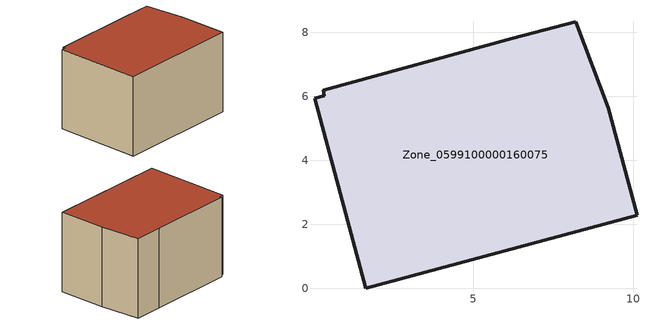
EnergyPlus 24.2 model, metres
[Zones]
Zone_0599100000160075
 floor ground (C_G): 6.25,7.81 8.21,8.32 9.22,5.64 10.12,2.28 1.64,0 0.05,5.93 0.35,6.02 0.32,6.19 z0
 wall outside (C_F): 8.21,8.32 6.25,7.81 0.32,6.19 0.35,6.02 0.05,5.93 1.64,0 10.12,2.28 9.22,5.64 8.21,8.32 z0:5.69
 roof outside (C_R): 0.32,6.19 0.35,6.02 0.05,5.93 1.64,0 10.12,2.28 9.22,5.64 8.21,8.32 6.25,7.81 z5.69
[BUILDING]
Pand.0599100000160075: North Axis=0; Terrain=City; Loads Convergence Tolerance Value=0.04; Temperature Convergence Tolerance Value=0.4; Solar Distribution=FullExterior; Maximum Number of Warmup Days=25; Minimum Number of Warmup Days=1
[Site:Location]
Rotterdam.The.Hague.AP_ZH_NLD Design_Conditions: Latitude=51.96; Longitude=4.45; Time Zone=1; Elevation=-4.5
[SITE:GROUNDTEMPERATURE:BUILDINGSURFACE]
18, 18, 18, 18, 18, 18, 18, 18, 18, 18, 18, 18
[MATERIAL] Thermal Absorptance=0.9; Solar Absorptance=0.7; Visible Absorptance=0.7
Name | Roughness | Thickness | Conductivity | Density | Specific Heat
G.TC.1946-1964 | MediumSmooth | 0.15 | 1 | 540 | 1210
F.TC.1946-1964 | Rough | 0.3 | 0.857143 | 1920 | 840
R.TC.1946-1964 | MediumRough | 0.2 | 0.235294 | 1500 | 1000
[CONSTRUCTION]
C_G: G.TC.1946-1964
C_F: F.TC.1946-1964
C_R: R.TC.1946-1964
[ZONE]
Zone_0599100000160075: Type=1; Multiplier=1; Ceiling Height=Autocalculate; Volume=Autocalculate; Floor Area=autocalculate; Part of Total Floor Area=Yes
[ZONEINFILTRATION:DESIGNFLOWRATE]
Infil_Zone_0599100000160075: Zone or ZoneList or Space or SpaceList=Zone_0599100000160075; Schedule=AlwaysOn; Design Flow Rate Calculation Method=Flow/Area; Flow Rate per Floor Area=0.003; Constant Term Coefficient=1; Temperature Term Coefficient=0; Velocity Term Coefficient=0; Velocity Squared Term Coefficient=0
[HVACTEMPLATE:ZONE:IDEALLOADSAIRSYSTEM]
Zone_0599100000160075: Maximum Heating Supply Air Temperature=50; Minimum Cooling Supply Air Temperature=13; Maximum Heating Supply Air Humidity Ratio=0.0156; Minimum Cooling Supply Air Humidity Ratio=0.0077; Heating Limit=NoLimit; Cooling Limit=NoLimit; Dehumidification Control Type=ConstantSensibleHeatRatio; Cooling Sensible Heat Ratio=0.7; Dehumidification Setpoint=60; Humidification Control Type=None; Humidification Setpoint=30; Outdoor Air Method=None; Outdoor Air Flow Rate per Person=0.00944; Outdoor Air Flow Rate per Zone Floor Area=0; Outdoor Air Flow Rate per Zone=0; Demand Controlled Ventilation Type=None; Outdoor Air Economizer Type=NoEconomizer; Heat Recovery Type=None; Sensible Heat Recovery Effectiveness=0.7; Latent Heat Recovery Effectiveness=0.65
[ZONECONTROL:THERMOSTAT]
ThermostatControl_Zone_0599100000160075: Zone or ZoneList=Zone_0599100000160075; Control Type Schedule=DualSetpointControlType; Control 1=Thermostat_Zone_0599100000160075; Temperature Difference Between Cutout And Setpoint=0
[THERMOSTATSETPOINT:DUALSETPOINT]
Thermostat_Zone_0599100000160075: Heating Setpoint Temperature Schedule=HeatingSetpoint_Zone_0599100000160075; Cooling Setpoint Temperature Schedule=CoolingSetpoint_Zone_0599100000160075
[SCHEDULE:COMPACT]
HeatingSetpoint_Zone_0599100000160075: Through: 12/31, For: AllDays, Until: 24:00, 21
CoolingSetpoint_Zone_0599100000160075: Through: 12/31, For: AllDays, Until: 24:00, 24
DualSetpointControlType: Through: 12/31, For: AllDays, Until: 24:00, 4
AlwaysOn: Through: 12/31, For: AllDays, Until: 24:00, 1
